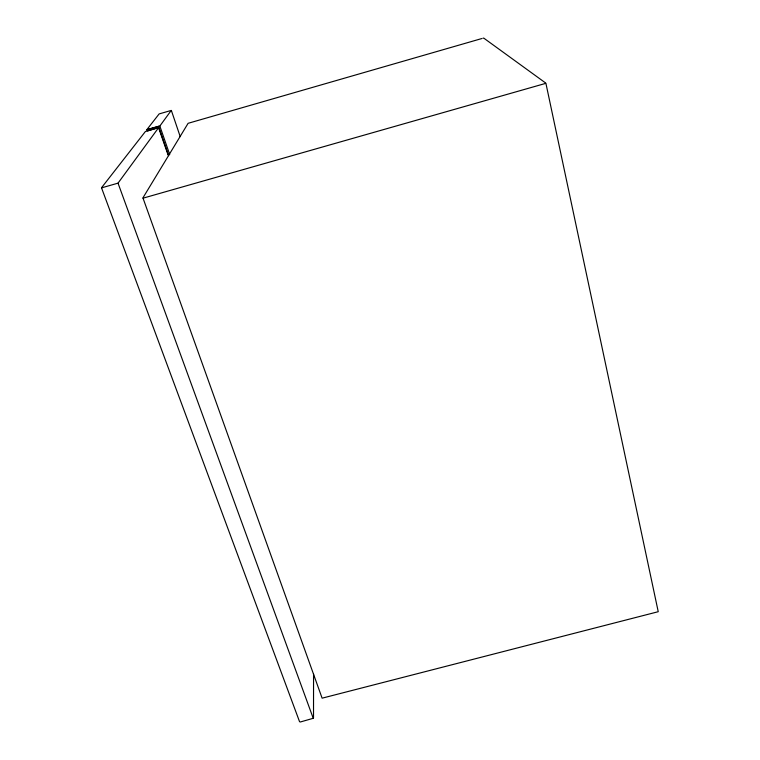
<?xml version="1.0" encoding="UTF-8"?>
<svg xmlns="http://www.w3.org/2000/svg" width="760" height="760" viewBox="0 0 760 760"><rect width="100%" height="100%" fill="white"/><g stroke="black" fill="none" stroke-linecap="round" stroke-linejoin="round"><path stroke-width="1.14" d="M313.519 717.706L313.557 673.968M168.673 155.667L158.498 126.284L157.368 127.841L147.706 130.862M101.688 187.825L118.019 183.15L158.583 127.718L145.398 131.518L101.621 187.596L101.754 188.461L299.554 721.677L300.305 722L313.443 718.238M481.792 38.551L188.109 123.31L142.927 197.866L322.116 698.174L658.236 611.705L546.079 84.141L545.68 83.03L483.73 38.095L482.933 38.228M146.956 129.77L159.828 126.055L171.256 110.418L159.125 113.924L146.88 129.618L146.993 130.273M147.687 130.634L149.083 128.963L158.498 126.302M143.041 198.17L545.699 83.372M158.583 127.766L168.131 155.097M118.019 183.15L313.31 718.504M159.828 126.055L169.708 154.508M171.494 110.855L180.225 136.657"/></g></svg>
